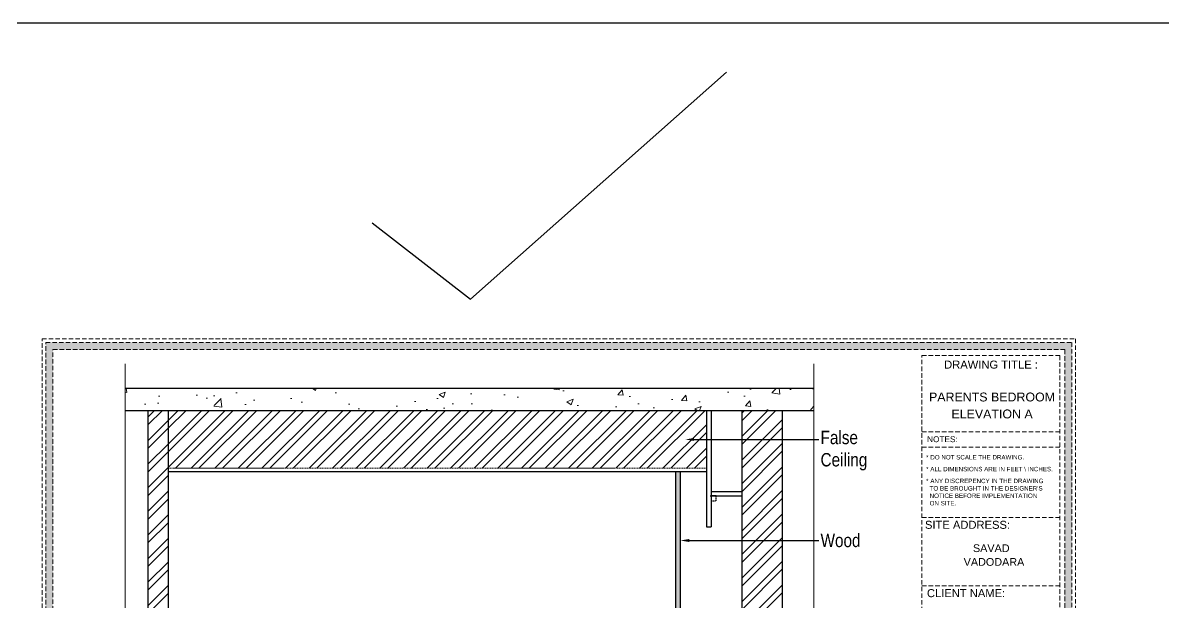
# Model space of a CAD drawing. Header units: millimetres. Extents: x 56222 to 3066687, y -650199 to -121287.
# Drawn here: x 134070.9 to 134327.2, y -183511.1 to -183380.9 of the extents above; entities that cross this region are included whole.
import ezdxf
from ezdxf import colors
from ezdxf.entities.mleader import LeaderData, LeaderLine
from ezdxf.enums import TextEntityAlignment as Align
from ezdxf.math import Vec2, Vec3

# ---------------------------------------------------------------- set-up
doc = ezdxf.new("R2010")
doc.units = ezdxf.units.MM
doc.header["$MEASUREMENT"] = 0
doc.linetypes.add('DASHED2', pattern=[0.375, 0.25, -0.125])
doc.linetypes.add('DASHEDX2', pattern=[1.5, 1, -0.5])
doc.layers.add('AR HATCH-7', color=7, linetype='Continuous')
for name, color, linetype, lineweight in [('COLUMN', 1, 'Continuous', 30), ('Dimension', 10, 'DASHEDX2', 20), ('FURNITURE', 32, 'Continuous', 9), ('FURNITURE-1', 252, 'Continuous', 13), ('GROUND FLOOR', 7, 'Continuous', 9), ('NAME PLATE', 7, 'Continuous', 25), ('SECTION ( SLAB PLine )', 104, 'Continuous', 30), ('Text', 7, 'Continuous', 15), ('XX~SLAB ( BEAM )~ ( DIM )', 7, 'Continuous', 9)]:
    doc.layers.add(name, color=color, linetype=linetype, lineweight=lineweight)
doc.styles.add('Arial', font='arial.ttf')
doc.styles.add('style4', font='ARIALN.TTF')
pattern_1 = [(45, (-14.3605, 0), (-2.65165043, 2.65165043), []), (45, (-12.5927, 0), (-2.65165043, 2.65165043), [])]

msp = doc.modelspace()

# ---------------------------------------------------------------- hatches: boundary and pattern name
at = {"layer": 'AR HATCH-7', "lineweight": 18, "true_color": 0x939598, "transparency": 33554687}
h = msp.add_hatch(dxfattribs=at)
h.set_pattern_fill('ANSI32', color=252, scale=10)
h.set_pattern_definition(pattern_1)
h.paths.add_polyline_path([(134103.54, -183468.04), (134099.05, -183468.04), (134099.05, -183595.04), (134103.54, -183595.04)])
h.paths.add_polyline_path([(134241.55, -183468.04), (134232.55, -183468.04), (134232.55, -183595.04), (134241.55, -183595.04)])
at = {"layer": 'Dimension', "true_color": 0xd39e00}
h = msp.add_hatch(color=42, dxfattribs=at)
h.paths.add_polyline_path([(134076, -183452.75), (134076, -183615.12), (134306.67, -183615.12), (134306.67, -183452.75)])
h.paths.add_polyline_path([(134077.62, -183454.37), (134305.06, -183454.37), (134305.06, -183613.5), (134077.62, -183613.5)], flags=16)
at = {"layer": 'FURNITURE-1', "lineweight": 18, "true_color": 0xc7c8ca}
h = msp.add_hatch(dxfattribs=at)
h.set_pattern_fill('AR-CONC', color=9, scale=2)
h.set_pattern_definition([(50, (-14.36, 0), (14.34520365, -1.2550427), [1.5, -16.5]), (355, (-14.36, 0), (-2.7750267, 15.0438427), [1.2, -13.2]), (100.4514445, (-13.165, -0.105), (11.5701769, 13.7887998), [1.2748038, -14.0228422]), (46.1842, (-14.36, 4), (21.3448266, -3.3103856), [2.25, -24.75]), (96.635635, (-12.582, 3.724), (18.693239, 19.482372), [1.9122068, -21.0342752]), (351.184164, (-14.36, 4), (18.693239, 19.482372), [1.8, -19.8]), (21, (-12.36, 3), (11.93814104, -8.0523778), [1.5, -16.5]), (326, (-12.36, 3), (4.8663066, 14.5030009), [1.2, -13.2]), (71.451445, (-11.366, 2.329), (16.8044475, 6.45062306), [1.2748038, -14.0228422]), (37.5, (-14.3605, 0), (0.24319711, 6.65787708), [0, -13.04, 0, -13.4, 0, -13.25]), (7.5, (-14.3605, 0), (5.26139075, 7.88823424), [0, -7.64, 0, -12.74, 0, -5.05]), (327.5, (-18.8205, 0), (10.67644872, -0.45109743), [0, -5, 0, -15.6, 0, -20.7]), (317.5, (-20.8205, 0), (11.6637234, 2.00209965), [0, -6.5, 0, -10.36, 0, -14.7])])
h.paths.add_polyline_path([(134248.64, -183463.04), (134093.87, -183463.04), (134093.87, -183468.04), (134248.64, -183468.04)])
at = {"layer": 'FURNITURE-1', "lineweight": 18, "transparency": 33554572}
h = msp.add_hatch(dxfattribs=at)
h.set_pattern_fill('ANSI32', color=6, scale=10)
h.set_pattern_definition(pattern_1)
h.paths.add_polyline_path([(134224.55, -183468.04), (134103.54, -183468.04), (134103.54, -183481.04), (134224.55, -183481.04)])
at = {"layer": 'FURNITURE-1', "lineweight": 30, "true_color": 0x7d5120, "transparency": 33554607}
h = msp.add_hatch(color=27, dxfattribs=at)
h.dxf.hatch_style = 1
h.paths.add_polyline_path([(134218.65, -183481.79), (134217.65, -183481.79), (134217.65, -183564.18), (134218.65, -183564.18)])

# ---------------------------------------------------------------- linework, layer by layer
at = {"color": 27, "linetype": 'Continuous', "lineweight": 30, "true_color": 0x7d5120}
msp.add_line((134225.39, -183487.21), (134229.14, -183487.21), dxfattribs=at)
at = {"layer": 'COLUMN', "color": 9, "linetype": 'DASHED2', "lineweight": 0, "true_color": 0xc7c8ca}
msp.add_line((134103.54, -183481.04), (134224.55, -183481.04), dxfattribs=at)
at = {"layer": 'Dimension', "color": 42, "true_color": 0xd39e00}
for p, q in [((134303.96, -183472.83, 0.12), (134272.96, -183472.83, 0.12)), ((134303.96, -183476.32, 0.12), (134272.96, -183476.32, 0.12)), ((134303.96, -183492.08, 0.12), (134272.96, -183492.08, 0.12)), ((134303.96, -183507.44, 0.12), (134272.96, -183507.44, 0.12))]:
    msp.add_line(p, q, dxfattribs=at)
at = {"layer": 'Dimension', "color": 42, "true_color": 0xd39e00, "elevation": 0.12}
for points in [[(134075.19, -183451.95), (134307.48, -183451.95), (134307.48, -183615.93), (134075.19, -183615.93)], [(134076, -183452.75), (134306.67, -183452.75), (134306.67, -183615.12), (134076, -183615.12)], [(134077.62, -183454.37), (134305.06, -183454.37), (134305.06, -183613.5), (134077.62, -183613.5)], [(134272.96, -183612.17), (134272.96, -183455.71), (134303.96, -183455.71), (134303.96, -183612.17)]]:
    msp.add_lwpolyline(points, close=True, dxfattribs=at)
at = {"layer": 'FURNITURE', "lineweight": 30}
for p, q in [((134224.55, -183468.04), (134224.55, -183494.21)), ((134225.55, -183468.04), (134225.55, -183494.21)), ((134225.55, -183486.21), (134232.55, -183486.21)), ((134225.55, -183487.21), (134232.55, -183487.21)), ((134224.55, -183494.21), (134225.55, -183494.21))]:
    msp.add_line(p, q, dxfattribs=at)
msp.add_lwpolyline([(134218.65, -183481.79), (134218.65, -183564.18), (134217.65, -183564.18), (134217.65, -183481.79)], close=True, dxfattribs=at)
at = {"layer": 'GROUND FLOOR', "color": 6, "lineweight": 30}
msp.add_line((134103.54, -183481.79), (134224.55, -183481.79), dxfattribs=at)
at = {"layer": 'SECTION ( SLAB PLine )', "color": 1}
for p, q in [((134093.87, -183463.04), (134248.64, -183463.04)), ((134093.87, -183468.04), (134248.64, -183468.04))]:
    msp.add_line(p, q, dxfattribs=at)
at = {"layer": 'Text', "color": 251, "linetype": 'Continuous', "lineweight": 0, "true_color": 0x636466}
for points in [[(134093.87, -183457.55), (134093.87, -183526.73), (134092.61, -183527.52), (134095.05, -183527.77), (134093.87, -183528.6), (134093.87, -183597.73)], [(134248.64, -183457.55), (134248.64, -183526.73), (134247.38, -183527.52), (134249.81, -183527.77), (134248.64, -183528.6), (134248.64, -183597.73)]]:
    msp.add_lwpolyline(points, dxfattribs=at)
at = {"layer": 'XX~SLAB ( BEAM )~ ( DIM )', "color": 3, "lineweight": 30}
for p, q in [((134171.51, -183443.04), (134229.05, -183392)), ((134149.35, -183425.87), (134171.51, -183443.04))]:
    msp.add_line(p, q, dxfattribs=at)
msp.add_lwpolyline([(133756.78, -183380.93), (135103.43, -183380.93), (135103.43, -183936.65), (133756.78, -183936.65)], close=True, dxfattribs=at)
at = {"layer": 'XX~SLAB ( BEAM )~ ( DIM )', "lineweight": 30}
for points in [[(134099.05, -183468.04), (134103.54, -183468.04), (134103.54, -183595.04), (134099.05, -183595.04)], [(134232.55, -183468.04), (134241.55, -183468.04), (134241.55, -183595.04), (134232.55, -183595.04)]]:
    msp.add_lwpolyline(points, close=True, dxfattribs=at)
at = {"layer": 'XX~SLAB ( BEAM )~ ( DIM )', "color": 3, "linetype": 'DASHED2', "lineweight": 30}
msp.add_lwpolyline([(134225.55, -183488.36), (134226.67, -183488.36), (134226.67, -183487.21), (134225.55, -183487.21)], close=True, dxfattribs=at)

# ---------------------------------------------------------------- texts
at = {"layer": 'NAME PLATE', "style": 'Arial'}
for s, height, p in [('DRAWING TITLE : ', 1.7982, (134288.83, -183458.63, 0.12)), ('PARENTS BEDROOM', 1.9943, (134288.71, -183466.01, 0.23)), ('ELEVATION A', 1.9943, (134288.72, -183469.82, 0.23)), ('NOTES:', 1.321, (134277.56, -183475.16, 0.12)), ('SITE ADDRESS:', 1.7982, (134283.2, -183494.63, 0.12)), (' SAVAD ', 1.738, (134288.54, -183499.86, 0.04)), ('VADODARA', 1.738, (134289.15, -183502.94, 0.04)), ('CLIENT NAME:', 1.7982, (134282.87, -183509.99, 0.12))]:
    msp.add_text(s, height=height, dxfattribs=at).set_placement(p, align=Align.CENTER)
at = {"layer": 'NAME PLATE', "char_height": 0.9993, "width": 38.6075, "attachment_point": 1, "style": 'Arial'}
for s, insert in [('* DO NOT SCALE THE DRAWING.', (134273.91, -183478.05, 0.12)), ('* ALL DIMENSIONS ARE IN FEET \\\\ INCHES.', (134273.91, -183480.71, 0.12)), ("* ANY DISCREPENCY IN THE DRAWING \\P  TO BE BROUGHT IN THE DESIGNER'S\\P  NOTICE BEFORE IMPLEMENTATION \\P  ON SITE.", (134273.91, -183483.37, 0.12))]:
    msp.add_mtext(s, dxfattribs=dict(at, insert=insert))

# ---------------------------------------------------------------- leaders
at = {"layer": 'Text', "color": 1, "lineweight": 0, "ltscale": 20}
ml = msp.add_multileader_mtext('Standard', dxfattribs=at)
ml.set_content('False \\PCeiling', color=1, style='style4')
ml.set_leader_properties()
ml.build(insert=Vec2(0, 0))
ml.multileader.update_dxf_attribs({"dogleg_length": 2.02, "arrow_head_size": 2})
ctx = ml.context
ctx.base_point, ctx.char_height, ctx.arrow_head_size, ctx.landing_gap_size, ctx.plane_origin = Vec3(134249.77, -183474.55), 3, 2, 0.4, Vec3(134182.73, -183474.55)
notes = []
notes.append((ctx, [(0, (1, 1, 0), (134247.74, -183474.55), (1, 0), 2.02, [(0, [(134219.74, -183474.55)], 0, [])])]))
ctx.mtext.insert = Vec3(134250.17, -183472.61)
ml = msp.add_multileader_mtext('Standard', dxfattribs=at)
ml.set_content('Wood', color=1, style='style4')
ml.set_leader_properties()
ml.build(insert=Vec2(0, 0))
ml.multileader.update_dxf_attribs({"dogleg_length": 2.02, "arrow_head_size": 2})
ctx = ml.context
ctx.base_point, ctx.char_height, ctx.arrow_head_size, ctx.landing_gap_size, ctx.plane_origin = Vec3(134249.77, -183497.26), 3, 2, 0.4, Vec3(134182.73, -183497.26)
notes.append((ctx, [(0, (1, 1, 0), (134247.74, -183497.26), (1, 0), 2.02, [(0, [(134218.65, -183497.26)], 0, [])])]))
ctx.mtext.insert = Vec3(134250.17, -183495.74)
for ctx, leaders in notes:
    for number, flags, end, landing, length, lines in leaders:
        leader = LeaderData()
        leader.index, (leader.has_last_leader_line, leader.has_dogleg_vector, leader.attachment_direction) = number, flags
        leader.last_leader_point, leader.dogleg_vector, leader.dogleg_length = Vec3(end), Vec3(landing), length
        for number, points, colour, breaks in lines:
            line = LeaderLine()
            line.index, line.vertices, line.color, line.breaks = number, Vec3.list(points), colors.encode_raw_color(colour), breaks
            leader.lines.append(line)
        ctx.leaders.append(leader)

doc.saveas('drawing.dxf')
